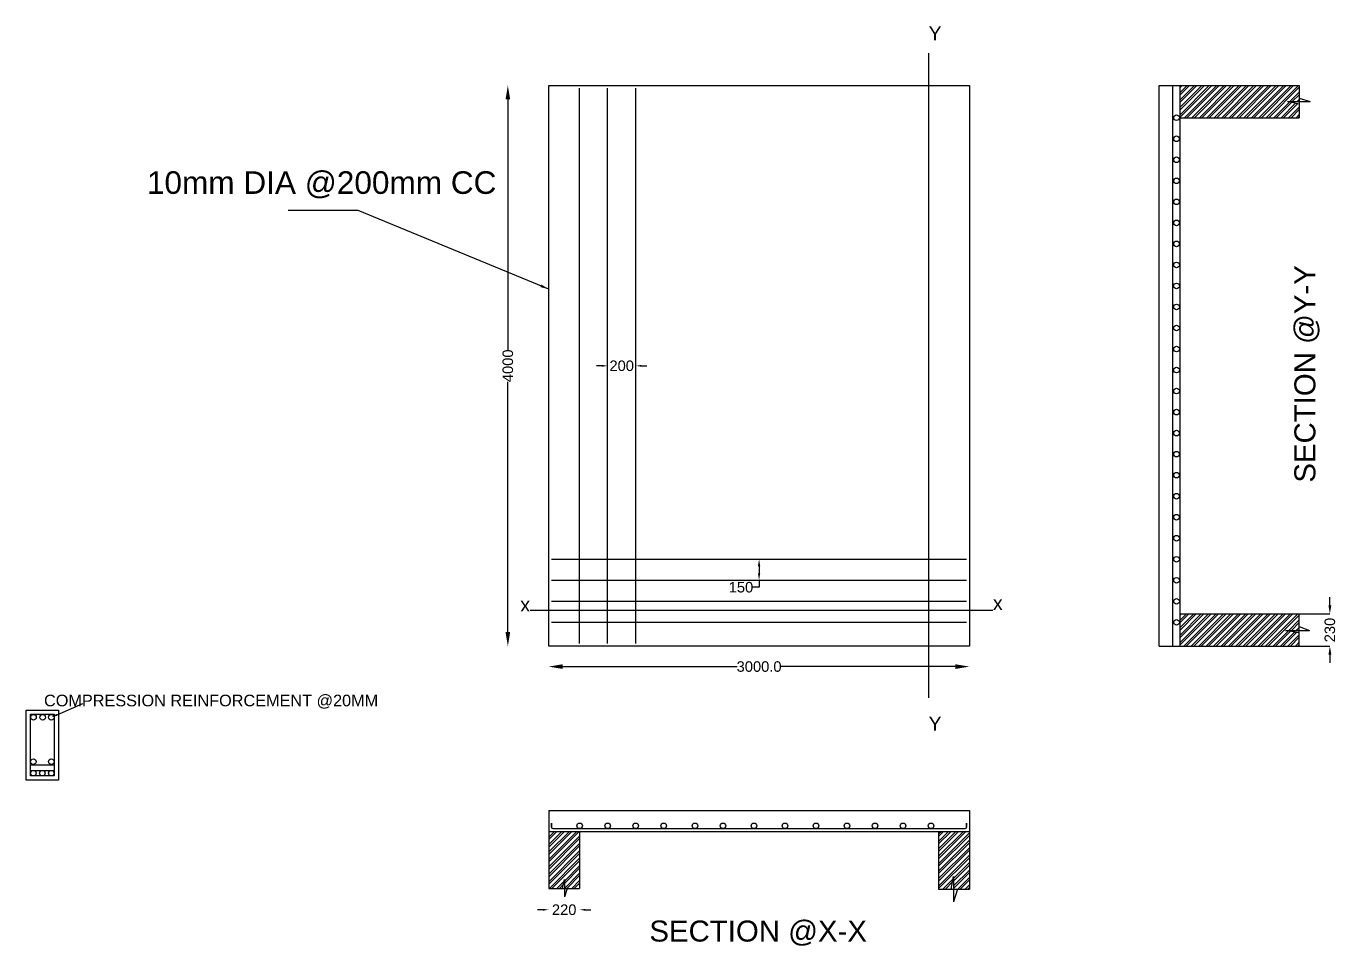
# Model space of a CAD drawing. Header units: inches. Extents: x 448145 to 618619, y -64863 to 148507.
# Drawn here: x 549266 to 558613, y 114582 to 121142 of the extents above; entities that cross this region are included whole.
import ezdxf
from ezdxf import colors
from ezdxf.entities.mleader import LeaderData, LeaderLine
from ezdxf.math import Vec2, Vec3

# ---------------------------------------------------------------- set-up
doc = ezdxf.new("R2010")
doc.units = ezdxf.units.IN
doc.header["$MEASUREMENT"] = 0
doc.styles.get("Standard").update_dxf_attribs({"font": 'Arial.ttf', "height": 75})
doc.dimstyles.get("Standard").update_dxf_attribs({"dimtxt": 25, "dimasz": 1, "dimexe": 0.18, "dimexo": 0.0625, "dimgap": 0, "dimtad": 0, "dimtoh": 1, "dimdec": 0, "dimzin": 0, "dimdsep": 46, "dimtxsty": 'Standard', "dimcen": 0.09, "dimadec": 0, "dimazin": 0, "dimtfac": 1, "dimtdec": 0, "dimtofl": 0, "dimtmove": 0, "dimatfit": 3, "dimfxl": 0, "dimtolj": 1, "dimtzin": 0, "dimarcsym": 0})

# ---------------------------------------------------------------- blocks, each defined once
blk = doc.blocks.new('*D278')
at = {"color": 0, "lineweight": -2}
for p, q in [((552992.9, 116573.6), (552992.9, 116573.3)), ((553092.9, 116573.4), (554337.4, 116573.4)), ((555892.9, 116573.4), (554648.4, 116573.4)), ((555992.9, 116573.5), (555992.9, 116573.6))]:
    blk.add_line(p, q, dxfattribs=at)
at = {"color": 0}
for points in [[(553092.9, 116590.1), (553092.9, 116556.8), (552992.9, 116573.4)], [(555892.9, 116590.1), (555892.9, 116556.8), (555992.9, 116573.4)]]:
    blk.add_solid(points, dxfattribs=at)
at = {"layer": 'Defpoints', "color": 0}
for p in [(552992.9, 116573.6), (555992.9, 116573.4), (555992.9, 116573.4)]:
    blk.add_point(p, dxfattribs=at)
at = {"color": 0, "insert": (554492.9, 116573.4), "char_height": 75, "attachment_point": 5}
blk.add_mtext('\\A1;3000.0', dxfattribs=at)
blk = doc.blocks.new('*D279')
at = {"color": 0, "lineweight": -2}
for p, q in [((552701, 120719.4), (552701.2, 120719.4)), ((552701, 116719.4), (552701.2, 116719.4))]:
    blk.add_line(p, q, dxfattribs=at)
at = {"color": 0, "lineweight": -3}
for p, q in [((552701, 120619.4), (552701, 118832.8)), ((552701, 116819.4), (552701, 118606))]:
    blk.add_line(p, q, dxfattribs=at)
at = {"color": 0}
for points in [[(552684.3, 120619.4), (552717.6, 120619.4), (552701, 120719.4)], [(552684.3, 116819.4), (552717.6, 116819.4), (552701, 116719.4)]]:
    blk.add_solid(points, dxfattribs=at)
at = {"layer": 'Defpoints', "color": 0}
for p in [(552701, 120719.4), (552701, 116719.4), (552701, 116719.4)]:
    blk.add_point(p, dxfattribs=at)
at = {"color": 0, "insert": (552701, 118719.4), "char_height": 75, "attachment_point": 5, "rotation": 90}
blk.add_mtext('\\A1;4000', dxfattribs=at)
blk = doc.blocks.new('*D318')
at = {"color": 0, "lineweight": -2}
for p, q in [((558563.9, 117009.4), (558563.9, 117069.4)), ((558345.5, 116949.4), (558564.1, 116949.4)), ((558345.5, 116719.4), (558564.1, 116719.4)), ((558563.9, 116659.4), (558563.9, 116599.4))]:
    blk.add_line(p, q, dxfattribs=at)
at = {"color": 0}
for points in [[(558553.9, 117009.4), (558573.9, 117009.4), (558563.9, 116949.4)], [(558553.9, 116659.4), (558573.9, 116659.4), (558563.9, 116719.4)]]:
    blk.add_solid(points, dxfattribs=at)
at = {"layer": 'Defpoints', "color": 0}
for p in [(558345.4, 116949.4), (558345.4, 116719.4), (558563.9, 116719.4)]:
    blk.add_point(p, dxfattribs=at)
at = {"color": 0, "insert": (558563.9, 116834.4), "char_height": 75, "attachment_point": 5, "rotation": 90}
blk.add_mtext('\\A1;230', dxfattribs=at)
blk = doc.blocks.new('*D319')
at = {"color": 0, "lineweight": -2}
for p, q in [((553372.9, 118719.4), (553332.9, 118719.4)), ((553412.9, 117339.5), (553412.9, 118719.6)), ((553612.9, 117339.5), (553612.9, 118719.6)), ((553652.9, 118719.4), (553692.9, 118719.4))]:
    blk.add_line(p, q, dxfattribs=at)
at = {"color": 0}
for points in [[(553372.9, 118726.1), (553372.9, 118712.7), (553412.9, 118719.4)], [(553652.9, 118726.1), (553652.9, 118712.7), (553612.9, 118719.4)]]:
    blk.add_solid(points, dxfattribs=at)
at = {"layer": 'Defpoints', "color": 0}
for p in [(553612.9, 118719.4), (553412.9, 117339.4), (553612.9, 117339.4)]:
    blk.add_point(p, dxfattribs=at)
at = {"color": 0, "insert": (553512.9, 118719.4), "char_height": 75, "attachment_point": 5}
blk.add_mtext('\\A1;200', dxfattribs=at)
blk = doc.blocks.new('*D320')
at = {"color": 0, "lineweight": -2}
for p, q in [((553613, 117339.4), (554493.1, 117339.4)), ((554492.9, 117289.4), (554492.9, 117239.4)), ((553613, 117189.4), (554493.1, 117189.4)), ((554492.9, 117139.4), (554442.9, 117139.4)), ((554492.9, 117189.4), (554492.9, 117139.4))]:
    blk.add_line(p, q, dxfattribs=at)
at = {"color": 0}
for points in [[(554484.6, 117289.4), (554501.2, 117289.4), (554492.9, 117339.4)], [(554484.6, 117239.4), (554501.2, 117239.4), (554492.9, 117189.4)]]:
    blk.add_solid(points, dxfattribs=at)
at = {"layer": 'Defpoints', "color": 0}
for p in [(553612.9, 117339.4), (553612.9, 117189.4), (554492.9, 117189.4)]:
    blk.add_point(p, dxfattribs=at)
at = {"color": 0, "insert": (554363.7, 117139.4), "char_height": 75, "attachment_point": 5}
blk.add_mtext('\\A1;150', dxfattribs=at)
blk = doc.blocks.new('*D282')
at = {"color": 0, "lineweight": -2}
for p, q in [((552952.5, 114838.6), (552912.5, 114838.6)), ((552992.5, 114838.7), (552992.5, 114838.8)), ((553212.9, 114838.7), (553212.9, 114838.8)), ((553252.9, 114838.6), (553292.9, 114838.6))]:
    blk.add_line(p, q, dxfattribs=at)
at = {"color": 0}
for points in [[(552952.5, 114845.3), (552952.5, 114831.9), (552992.5, 114838.6)], [(553252.9, 114845.3), (553252.9, 114831.9), (553212.9, 114838.6)]]:
    blk.add_solid(points, dxfattribs=at)
at = {"layer": 'Defpoints', "color": 0}
for p in [(552992.5, 114838.6), (553212.9, 114838.6), (553212.9, 114838.6)]:
    blk.add_point(p, dxfattribs=at)
at = {"color": 0, "insert": (553102.7, 114838.6), "char_height": 75, "attachment_point": 5}
blk.add_mtext('\\A1;220', dxfattribs=at)

msp = doc.modelspace()

# ---------------------------------------------------------------- hatches: boundary and pattern name
h = msp.add_hatch()
h.set_pattern_fill('ANSI32', color=256, scale=100)
h.set_pattern_definition([(45, (539723.447, 115944.14), (-26.516504, 26.516504), []), (45, (539741.125, 115944.14), (-26.516504, 26.516504), [])])
h.paths.add_polyline_path([(558247.469, 116832.128), (558345.397, 116832.128), (558345.397, 116949.401), (557495.397, 116949.401), (557495.397, 116719.401), (558345.397, 116719.401), (558345.397, 116813.358)])
h.paths.add_polyline_path([(558345.397, 120586.412), (558262.433, 120604.122), (558345.397, 120604.122), (558345.397, 120719.401), (557495.397, 120719.401), (557495.397, 120489.401), (558345.397, 120489.401)])
h = msp.add_hatch()
h.set_pattern_fill('ANSI32', color=256, scale=100)
h.set_pattern_definition([(45, (539145.375, 115457.05), (-26.516504, 26.516504), []), (45, (539163.053, 115457.05), (-26.516504, 26.516504), [])])
h.paths.add_polyline_path([(555879.396, 115075.236), (555879.396, 114986.384), (555992.907, 114986.384), (555992.907, 115397.474), (555772.907, 115397.474), (555772.907, 114986.384), (555863.26, 114986.384)])
h.paths.add_polyline_path([(553104.039, 115053.698), (553104.039, 114990.385), (553212.907, 114990.385), (553212.907, 115397.474), (552992.907, 115397.474), (552992.907, 114990.385), (553090.426, 114990.385)])

# ---------------------------------------------------------------- linework, layer by layer
for p, q in [((555701.508, 120948.783), (555701.508, 116350.729)), ((553212.907, 116739.401), (553212.907, 120699.401)), ((553412.907, 116739.401), (553412.907, 120699.401)), ((553612.907, 116739.401), (553612.907, 120699.401)), ((557345.397, 116719.401), (557345.397, 120719.401)), ((557345.397, 120719.401), (558345.397, 120719.401)), ((557444.013, 116719.401), (557444.013, 120719.401)), ((557495.397, 116719.401), (557495.397, 120719.401)), ((558345.397, 120719.401), (558345.397, 120489.401)), ((558345.397, 120586.412), (558262.433, 120604.122)), ((558262.433, 120604.122), (558424.138, 120604.122)), ((558345.397, 120629.58), (558424.138, 120604.122)), ((557495.397, 120489.401), (558345.397, 120489.401)), ((553012.907, 117339.401), (555972.907, 117339.401)), ((553012.907, 117189.401), (555972.907, 117189.401)), ((553012.907, 117039.401), (555972.907, 117039.401)), ((552859.338, 116977.074), (556160.521, 116977.074)), ((557495.397, 116949.401), (558345.397, 116949.401)), ((558345.397, 116719.401), (558345.397, 116949.401)), ((558345.397, 116949.401), (558345.397, 116949.401)), ((558345.397, 116949.401), (558345.397, 116949.401)), ((558345.397, 116949.401), (558345.397, 116949.401)), ((558345.397, 116949.401), (558345.397, 116949.401)), ((558345.397, 116949.401), (558345.397, 116949.401)), ((558345.397, 116949.401), (558345.397, 116949.401)), ((553012.907, 116889.401), (555972.907, 116889.401)), ((558345.397, 116860.284), (558418.565, 116832.128)), ((558345.397, 116813.358), (558247.469, 116832.128)), ((558247.469, 116832.128), (558418.565, 116832.128)), ((557345.397, 116719.401), (558345.397, 116719.401)), ((549295.939, 115873.013), (549465.939, 115873.013)), ((549295.939, 115793.013), (549295.939, 115833.013)), ((549295.939, 115833.013), (549465.939, 115833.013)), ((549295.939, 115793.013), (549295.939, 115823.013)), ((549295.939, 115793.013), (549295.939, 115813.013)), ((552992.907, 115547.474), (552992.907, 115547.474)), ((552992.907, 115547.474), (555992.907, 115547.474)), ((552992.907, 115547.474), (552992.907, 114990.385)), ((555992.907, 115547.474), (555992.907, 114986.384)), ((553012.907, 115457.474), (553012.907, 115427.474)), ((553012.907, 115427.474), (553012.907, 115457.474)), ((555972.907, 115457.474), (555972.907, 115427.474)), ((555972.907, 115427.474), (555972.907, 115457.474)), ((555972.907, 115457.474), (555972.907, 115457.474)), ((552992.907, 115417.474), (552992.907, 115417.474)), ((552992.907, 115417.474), (552992.907, 115417.474)), ((552992.907, 115417.474), (552992.907, 115417.474)), ((552992.907, 115417.474), (552992.907, 115417.474)), ((552992.907, 115417.474), (552992.907, 115417.474)), ((552992.907, 115397.474), (555992.907, 115397.474)), ((553022.907, 115417.474), (555962.907, 115417.474)), ((553212.907, 115397.474), (553212.907, 114990.385)), ((555772.907, 115397.474), (555772.907, 114986.384)), ((555863.26, 114986.384), (555879.396, 115075.236)), ((555879.396, 115075.236), (555879.396, 114894.889)), ((552992.907, 114990.385), (553212.907, 114990.385)), ((552992.907, 114990.385), (552992.907, 114990.385)), ((552992.907, 114990.385), (552992.907, 114990.385)), ((552992.907, 114990.385), (552992.907, 114990.385)), ((552992.907, 114990.385), (552992.907, 114990.385)), ((552992.907, 114990.385), (552992.907, 114990.385)), ((552992.907, 114990.385), (552992.907, 114990.385)), ((553090.426, 114990.385), (553104.039, 115053.698)), ((553104.039, 115053.698), (553104.039, 114930.458)), ((553123.257, 114990.385), (553104.039, 114930.458)), ((553212.907, 114990.385), (553212.907, 114990.385)), ((553212.907, 114990.385), (553212.907, 114990.385)), ((555772.907, 114986.384), (555992.907, 114986.384)), ((555907.267, 114986.384), (555879.396, 114894.889))]:
    msp.add_line(p, q)
for points in [[(552992.907, 120719.401), (555992.907, 120719.401), (555992.907, 116719.401), (552992.907, 116719.401)], [(549265.939, 116263.013), (549495.939, 116263.013), (549495.939, 115763.013), (549265.939, 115763.013)], [(549295.939, 116233.013), (549465.939, 116233.013), (549465.939, 115793.013), (549295.939, 115793.013)]]:
    msp.add_lwpolyline(points, close=True)
for centre in [(557470.269, 120489.153), (557470.269, 120339.153), (557470.269, 120189.153), (557470.269, 120039.153), (557470.269, 119889.153), (557470.269, 119739.153), (557470.269, 119589.153), (557470.269, 119439.153), (557470.269, 119289.153), (557470.269, 119139.153), (557470.269, 118989.153), (557470.269, 118839.153), (557470.269, 118689.153), (557470.269, 118539.153), (557470.269, 118389.153), (557470.269, 118239.153), (557470.269, 118089.153), (557470.269, 117939.153), (557470.269, 117789.153), (557470.269, 117639.153), (557470.269, 117489.153), (557470.269, 117339.153), (557470.269, 117189.153), (557470.269, 117039.153), (557470.269, 116889.153), (549317.986, 116211.959), (549383.595, 116211.959), (549444.737, 116211.959), (549317.024, 115895.281), (549444.573, 115895.281), (549317.024, 115813.013), (549380.939, 115813.013), (549444.573, 115813.013), (553212.907, 115437.474), (553412.907, 115437.474), (553412.907, 115437.474), (553612.907, 115437.474), (553612.907, 115437.474), (553612.907, 115437.474), (553612.907, 115437.474), (553812.907, 115437.474), (553812.907, 115437.474), (553812.907, 115437.474), (554035.434, 115437.474), (554035.434, 115437.474), (554235.434, 115437.474), (554235.434, 115437.474), (554456.451, 115437.474), (554677.467, 115437.474), (554898.483, 115437.474), (555119.5, 115437.474), (555319.5, 115437.474), (555319.5, 115437.474), (555319.964, 115437.474), (555519.5, 115437.474), (555719.5, 115437.474)]:
    msp.add_circle(centre, 20)
for centre, start, end in [((553022.907, 115427.474), 180, 270), ((555962.907, 115427.474), 270, 0)]:
    msp.add_arc(centre, 10, start, end)

# ---------------------------------------------------------------- texts
for s, height, p in [('Y', 100, (555701.508, 121042.239)), ('10mm DIA @200mm CC', 161.16573, (550126.731, 119946.016)), ('x', 100, (556160.521, 116977.074)), ('COMPRESSION REINFORCEMENT @20MM', 82.934, (549393.078, 116290.099)), ('Y', 100, (555701.508, 116117.088)), ('SECTION @X-X', 150, (553710.555, 114611.722))]:
    msp.add_text(s, height=height).set_placement(p)
for s, height, rotation, p in [('SECTION @Y-Y', 150, 90, (558460.598, 117885.95)), ('x', 100, 180, (552859.338, 117044.67))]:
    msp.add_text(s, height=height, rotation=rotation).set_placement(p)

# ---------------------------------------------------------------- dimensions: what is measured, and where the dimension line sits
for base, p1, p2, override, picture, middle in [((552700.976, 116719.401), (552700.976, 120719.401), (552700.976, 116719.401), {"dimtxt": 60, "dimasz": 100, "dimdec": 0, "dimlwd": 65533}, '*D279', (552700.976, 118719.401)), ((554492.907, 117189.401), (553612.907, 117339.401), (553612.907, 117189.401), {"dimtxt": 50, "dimasz": 50, "dimdec": 0}, '*D320', (554363.712, 117139.401)), ((558563.906, 116719.401), (558345.397, 116949.401), (558345.397, 116719.401), {"dimtxt": 60, "dimasz": 60, "dimdec": 0}, '*D318', (558563.906, 116834.401))]:
    dim = msp.add_linear_dim(base=base, p1=p1, p2=p2, angle=90, dimstyle='Standard', override=override)
    dim.commit()
    dim.dimension.update_dxf_attribs({"geometry": picture, "text_midpoint": middle})
for base, p1, p2, override, picture, middle in [((553612.907, 118719.401), (553412.907, 117339.401), (553612.907, 117339.401), {"dimtxt": 50, "dimasz": 40, "dimdec": 0}, '*D319', (553512.907, 118719.401)), ((555992.907, 116573.44), (552992.907, 116573.62), (555992.907, 116573.44), {"dimtxt": 60, "dimasz": 100, "dimdec": 1}, '*D278', (554492.907, 116573.44)), ((553212.907, 114838.604), (552992.547, 114838.604), (553212.907, 114838.604), {"dimtxt": 30, "dimasz": 40, "dimdec": 0}, '*D282', (553102.727, 114838.604))]:
    dim = msp.add_linear_dim(base=base, p1=p1, p2=p2, dimstyle='Standard', override=override)
    dim.commit()
    dim.dimension.update_dxf_attribs({"geometry": picture, "text_midpoint": middle})

# ---------------------------------------------------------------- leaders
msp.add_leader([(552992.907, 119266.741), (551633.534, 119827.584), (551134.113, 119827.584)], dimstyle='Standard', override={"dimasz": 60, "dimgap": 0.09, "dimtad": 0})
ml = msp.add_multileader_mtext('Standard')
ml.set_content('', color=256)
ml.set_leader_properties()
ml.build(insert=Vec2(0, 0))
ml.multileader.update_dxf_attribs({"dogleg_length": 0.36, "arrow_head_size": 45})
ctx = ml.context
ctx.base_point, ctx.char_height, ctx.arrow_head_size, ctx.landing_gap_size, ctx.plane_origin = Vec3(549670.457, 116309.689), 0.18, 45, 0.09, Vec3(549444.737, 116211.959)
notes = []
notes.append((ctx, [(0, (1, 1, 0), (549670.097, 116309.689), (1, 0), 0.36, [(0, [(549444.737, 116211.959)], 0, [])])]))
ctx.mtext.insert, ctx.mtext.flow_direction = Vec3(549670.547, 116309.779), 5
for ctx, leaders in notes:
    for number, flags, end, landing, length, lines in leaders:
        leader = LeaderData()
        leader.index, (leader.has_last_leader_line, leader.has_dogleg_vector, leader.attachment_direction) = number, flags
        leader.last_leader_point, leader.dogleg_vector, leader.dogleg_length = Vec3(end), Vec3(landing), length
        for number, points, colour, breaks in lines:
            line = LeaderLine()
            line.index, line.vertices, line.color, line.breaks = number, Vec3.list(points), colors.encode_raw_color(colour), breaks
            leader.lines.append(line)
        ctx.leaders.append(leader)

doc.saveas('drawing.dxf')
